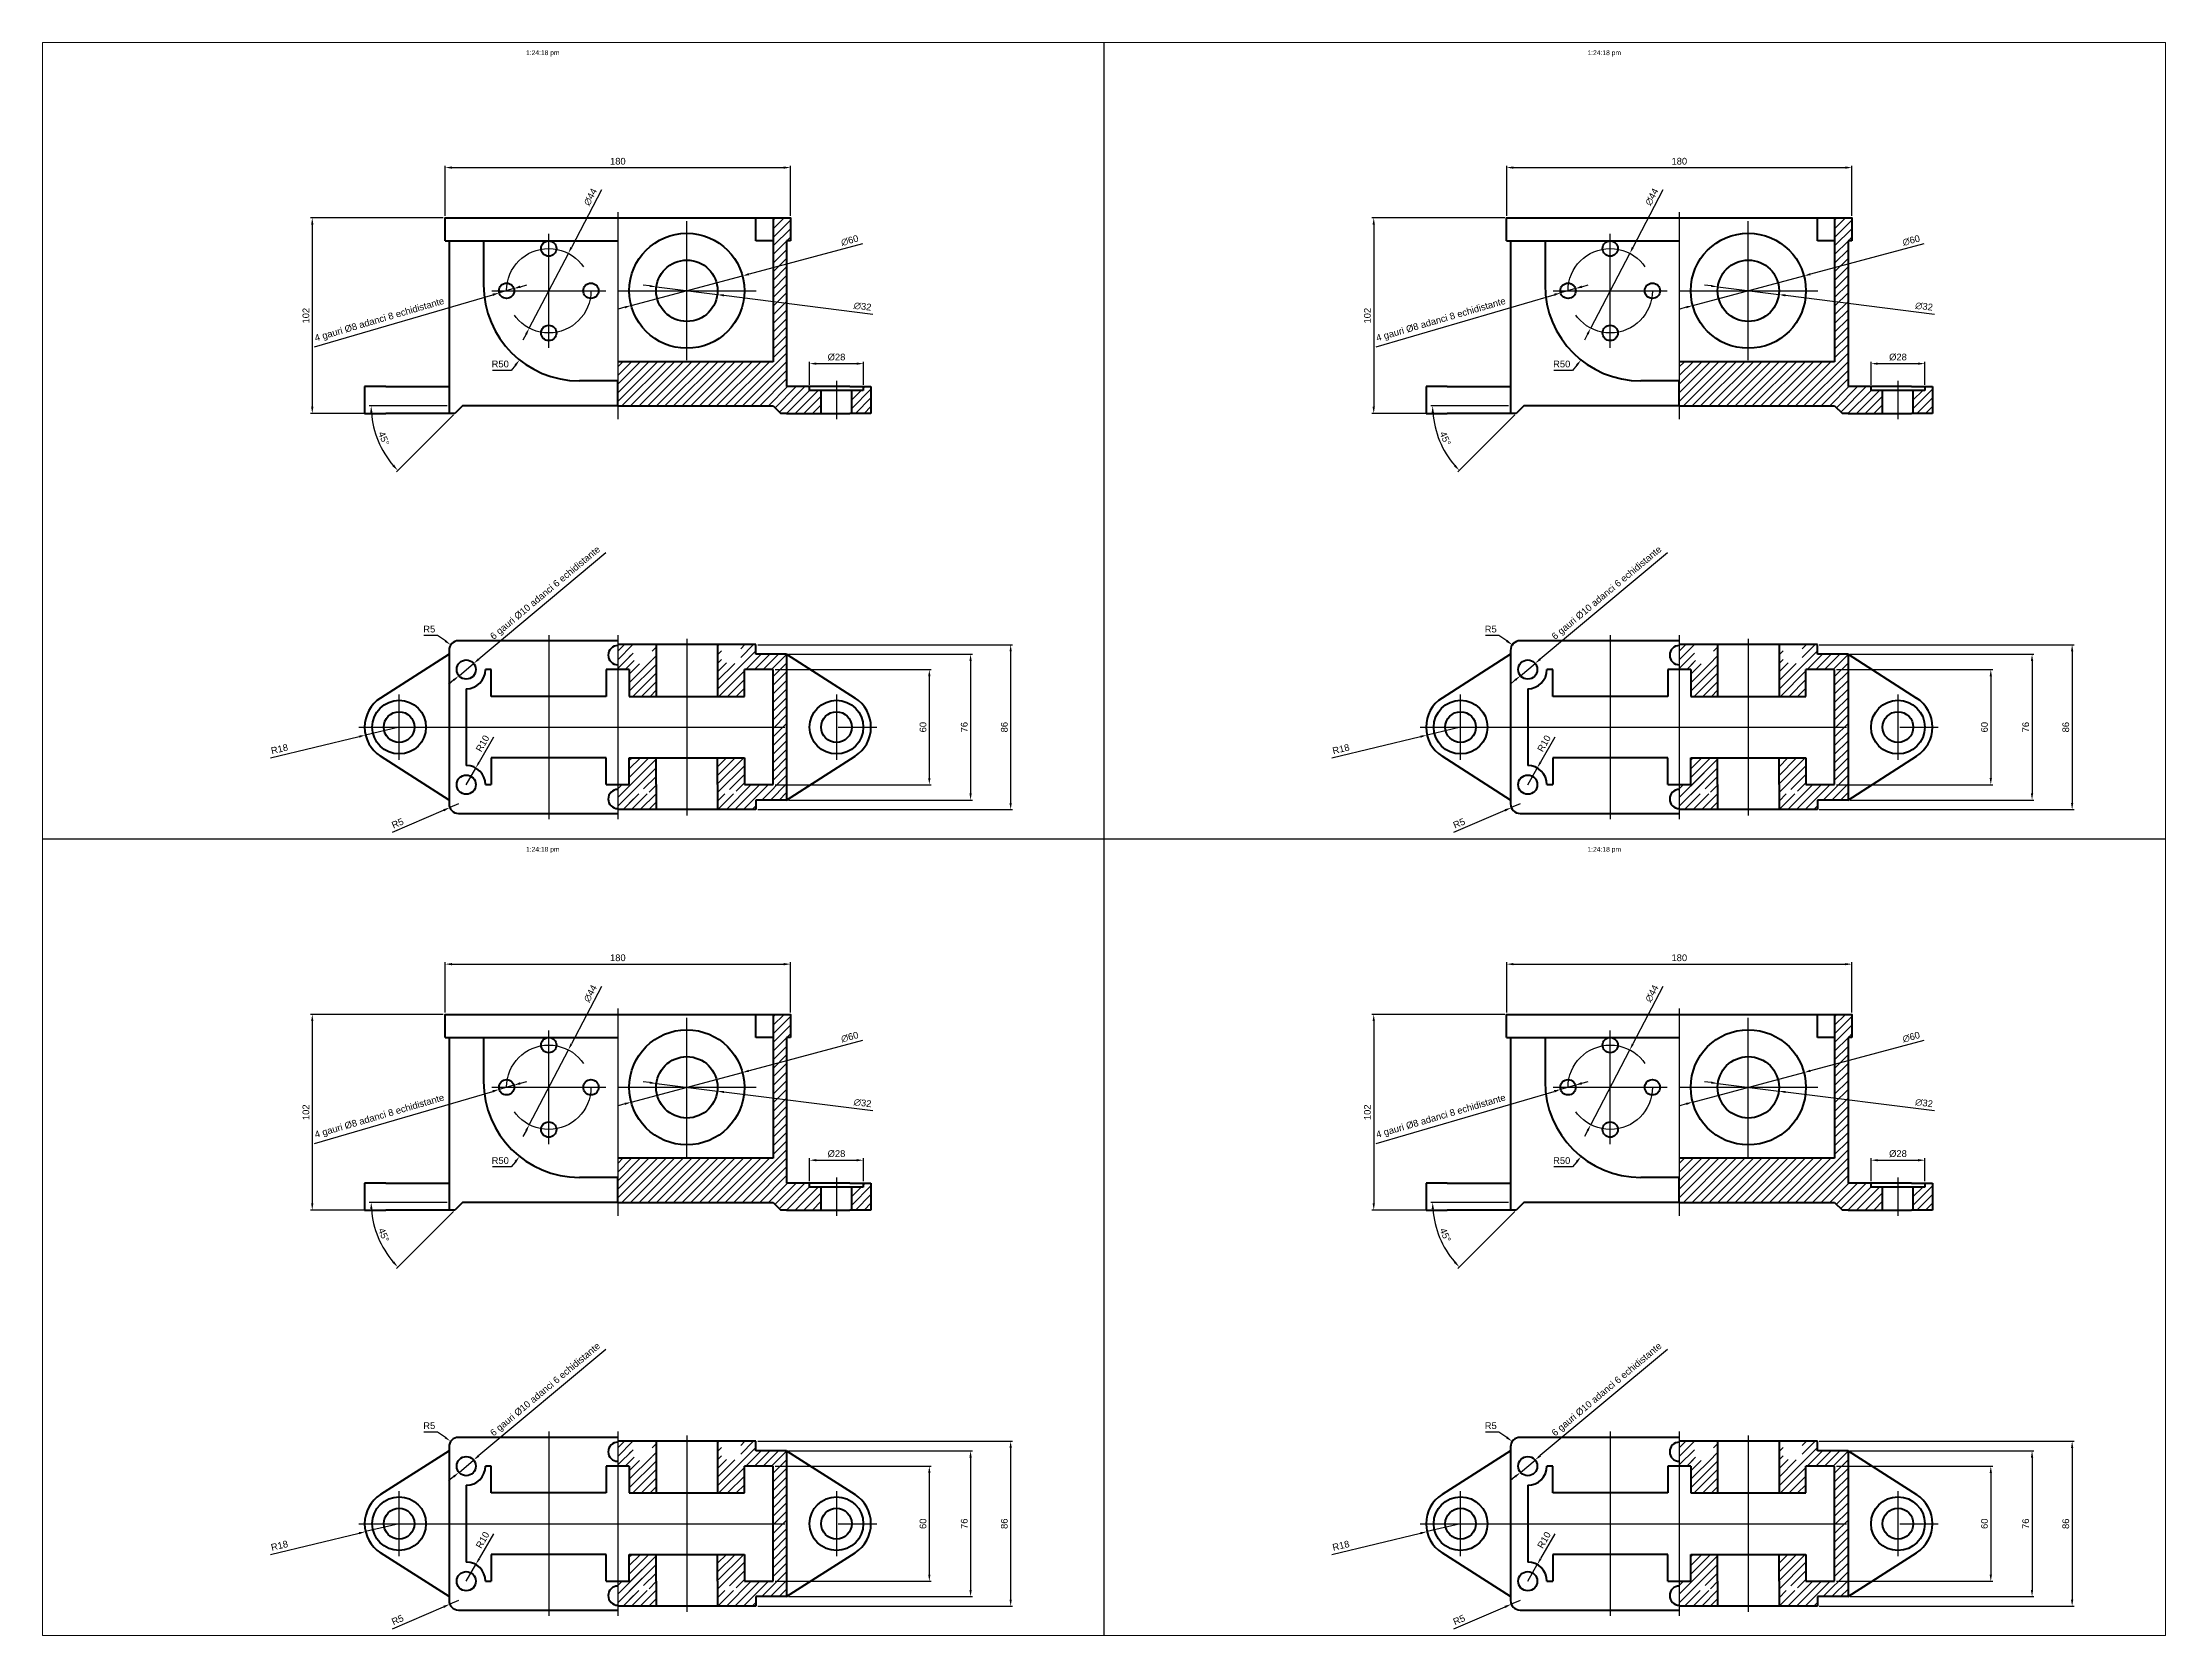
# Paper-space layout 'Layout1' of a CAD drawing. Header units: millimetres. Extents: x 0 to 257, y 1 to 194.
# The model-space entities are those that its viewports show. They can reach past a viewport. Long polylines and large blocks are cut down to what shows.
import ezdxf

# ---------------------------------------------------------------- set-up
doc = ezdxf.new("R2010")
doc.units = ezdxf.units.MM
for name, pattern in [('AM_ISO02W050', [7.5, 6, -1.5]), ('AM_ISO02W050x2', [3.75, 3, -0.75]), ('AM_ISO08W050', [18, 12, -1.5, 3, -1.5]), ('AM_ISO08W050x2', [9, 6, -0.75, 1.5, -0.75])]:
    doc.linetypes.add(name, pattern=pattern)
for name, color, linetype, lineweight in [('AM_0', 7, 'Continuous', 50), ('AM_3', 6, 'AM_ISO02W050', 25), ('AM_5', 3, 'Continuous', 25), ('AM_7', 4, 'AM_ISO08W050', 25), ('AM_8', 1, 'Continuous', 25)]:
    doc.layers.add(name, color=color, linetype=linetype, lineweight=lineweight)
doc.layers.add('AM_VIEWS', color=1, linetype='Continuous', lineweight=25, plot=False)
doc.styles.get("Standard").update_dxf_attribs({"font": 'arial.ttf'})
doc.dimstyles.new('AM_ISO$4', dxfattribs={"dimtxt": 3.5, "dimasz": 3.5, "dimexe": 1, "dimexo": 1, "dimgap": 1.5, "dimtad": 1, "dimtoh": 1, "dimdsep": 46, "dimtxsty": 'Standard', "dimcen": 0, "dimclrd": 256, "dimclre": 256, "dimclrt": 2, "dimadec": 0, "dimazin": 2, "dimtp": 0.1, "dimtm": 0.1, "dimtfac": 0.71, "dimtdec": 3, "dimtofl": 0, "dimtmove": 0, "dimatfit": 0, "dimfxl": 1, "dimlwd": -1, "dimlwe": -1, "dimarcsym": 1})
doc.dimstyles.new('NEW_47$0', dxfattribs={"dimtxt": 3.5, "dimasz": 3.5, "dimexe": 1, "dimexo": 1, "dimgap": 1.5, "dimtad": 1, "dimdsep": 46, "dimtxsty": 'Standard', "dimcen": 0, "dimclrd": 181, "dimclre": 181, "dimclrt": 256, "dimadec": 0, "dimazin": 2, "dimtp": 0.1, "dimtm": 0.1, "dimtfac": 0.71, "dimtmove": 0, "dimatfit": 3, "dimfxl": 1, "dimlwd": -1, "dimlwe": -1, "dimarcsym": 1})
doc.dimstyles.new('NEW_47$2', dxfattribs={"dimtxt": 3.5, "dimasz": 3.5, "dimexe": 1, "dimexo": 1, "dimgap": 1.5, "dimtad": 1, "dimdsep": 46, "dimtxsty": 'Standard', "dimcen": 0, "dimclrd": 181, "dimclre": 181, "dimclrt": 256, "dimadec": 0, "dimazin": 2, "dimtp": 0.1, "dimtm": 0.1, "dimtfac": 0.71, "dimtmove": 0, "dimatfit": 3, "dimfxl": 1, "dimlwd": -1, "dimlwe": -1, "dimarcsym": 1})
doc.dimstyles.new('NEW_47$3', dxfattribs={"dimtxt": 3.5, "dimasz": 3.5, "dimexe": 1, "dimexo": 1, "dimgap": 1.5, "dimtad": 1, "dimdsep": 46, "dimtxsty": 'Standard', "dimcen": 0, "dimclrd": 181, "dimclre": 181, "dimclrt": 256, "dimadec": 0, "dimazin": 2, "dimtp": 0.1, "dimtm": 0.1, "dimtfac": 0.71, "dimtmove": 0, "dimatfit": 3, "dimfxl": 1, "dimlwd": -1, "dimlwe": -1, "dimarcsym": 1})
doc.dimstyles.new('NEW_47$4', dxfattribs={"dimtxt": 3.5, "dimasz": 3.5, "dimexe": 1, "dimexo": 1, "dimgap": 1.5, "dimtad": 1, "dimdsep": 46, "dimtxsty": 'Standard', "dimcen": 0, "dimclrd": 181, "dimclre": 181, "dimclrt": 256, "dimadec": 0, "dimazin": 2, "dimtp": 0.1, "dimtm": 0.1, "dimtfac": 0.71, "dimtmove": 0, "dimatfit": 3, "dimfxl": 1, "dimlwd": -1, "dimlwe": -1, "dimarcsym": 1})

# ---------------------------------------------------------------- blocks, each defined once
blk = doc.blocks.new('*D7')
at = {"layer": 'AM_5', "linetype": 'ByBlock', "transparency": 16777216}
for p, q in [((1012.2, 603.5), (1002.4, 603.5)), ((1014.4, 606.2), (1012.2, 603.5))]:
    blk.add_line(p, q, dxfattribs=at)
at = {"layer": 'AM_5', "transparency": 16777216}
blk.add_solid([(1013.9, 606.6), (1014.8, 605.8), (1016.6, 608.9)], dxfattribs=at)
at = {"layer": 'Defpoints', "color": 0, "transparency": 16777216}
for p in [(1047.8, 648), (1016.6, 608.9)]:
    blk.add_point(p, dxfattribs=at)
at = {"layer": 'AM_5', "color": 2, "transparency": 16777216, "insert": (1006.5, 606.8), "char_height": 3.5, "attachment_point": 5}
blk.add_mtext('R50', dxfattribs=at)
blk = doc.blocks.new('*D8')
at = {"layer": 'AM_5', "linetype": 'ByBlock', "transparency": 16777216}
for p, q in [((973.8, 465.3), (966.7, 465.3)), ((977.9, 462.5), (973.8, 465.3))]:
    blk.add_line(p, q, dxfattribs=at)
at = {"layer": 'AM_5', "transparency": 16777216}
blk.add_solid([(978.2, 462.9), (977.5, 462), (980.7, 460.4)], dxfattribs=at)
at = {"layer": 'Defpoints', "color": 0, "transparency": 16777216}
for p in [(980.7, 460.4), (984.8, 457.5)]:
    blk.add_point(p, dxfattribs=at)
at = {"layer": 'AM_5', "color": 2, "transparency": 16777216, "insert": (969.5, 468.6), "char_height": 3.5, "attachment_point": 5}
blk.add_mtext('R5', dxfattribs=at)
blk = doc.blocks.new('*D9')
at = {"layer": 'AM_5', "color": 181, "linetype": 'ByBlock', "transparency": 16777216}
for p, q in [((984.8, 377.5), (980.2, 375.6)), ((950.3, 362.7), (977, 374.2))]:
    blk.add_line(p, q, dxfattribs=at)
at = {"layer": 'AM_5', "color": 181, "transparency": 16777216}
blk.add_solid([(976.7, 374.7), (977.2, 373.6), (980.2, 375.6)], dxfattribs=at)
at = {"layer": 'Defpoints', "color": 0, "transparency": 16777216}
for p in [(984.8, 377.5), (980.2, 375.6)]:
    blk.add_point(p, dxfattribs=at)
at = {"layer": 'AM_5', "color": 133, "true_color": 0x8bc6c6, "transparency": 16777216, "insert": (953, 367.4), "char_height": 3.5, "attachment_point": 5, "rotation": 23.2808}
blk.add_mtext('R5', dxfattribs=at)
blk = doc.blocks.new('*D10')
at = {"layer": 'AM_5', "color": 181, "linetype": 'ByBlock', "transparency": 16777216}
for p, q in [((977.8, 684), (977.8, 710.2)), ((981.3, 709.2), (1154.3, 709.2)), ((1157.8, 684), (1157.8, 710.2))]:
    blk.add_line(p, q, dxfattribs=at)
at = {"layer": 'AM_5', "color": 181, "transparency": 16777216}
for points in [[(981.3, 709.8), (981.3, 708.6), (977.8, 709.2)], [(1154.3, 709.8), (1154.3, 708.6), (1157.8, 709.2)]]:
    blk.add_solid(points, dxfattribs=at)
at = {"layer": 'Defpoints', "color": 0, "transparency": 16777216}
for p in [(1157.8, 709.2), (977.8, 683), (1157.8, 683)]:
    blk.add_point(p, dxfattribs=at)
at = {"layer": 'AM_5', "color": 133, "true_color": 0x8bc6c6, "transparency": 16777216, "insert": (1067.8, 712.5), "char_height": 3.5, "attachment_point": 5}
blk.add_mtext('180', dxfattribs=at)
blk = doc.blocks.new('*D11')
at = {"layer": 'AM_5', "color": 181, "linetype": 'ByBlock', "transparency": 16777216}
for p, q in [((976.8, 683), (907.5, 683)), ((908.5, 679.5), (908.5, 584.5)), ((976.8, 581), (907.5, 581))]:
    blk.add_line(p, q, dxfattribs=at)
at = {"layer": 'AM_5', "color": 181, "transparency": 16777216}
for points in [[(907.9, 679.5), (909.1, 679.5), (908.5, 683)], [(907.9, 584.5), (909.1, 584.5), (908.5, 581)]]:
    blk.add_solid(points, dxfattribs=at)
at = {"layer": 'Defpoints', "color": 0, "transparency": 16777216}
for p in [(977.8, 683), (908.5, 581), (977.8, 581)]:
    blk.add_point(p, dxfattribs=at)
at = {"layer": 'AM_5', "color": 133, "true_color": 0x8bc6c6, "transparency": 16777216, "insert": (905.2, 632), "char_height": 3.5, "attachment_point": 5, "rotation": 90}
blk.add_mtext('102', dxfattribs=at)
blk = doc.blocks.new('*D12')
at = {"layer": 'AM_5', "color": 181, "linetype": 'ByBlock', "transparency": 16777216}
for p, q in [((909.7, 615.7), (1002.6, 642.9)), ((1013.6, 646.1), (1005.9, 643.9)), ((1017, 647.1), (1020.3, 648.1))]:
    blk.add_line(p, q, dxfattribs=at)
at = {"layer": 'AM_5', "color": 181, "transparency": 16777216}
for points in [[(1002.4, 643.5), (1002.8, 642.3), (1005.9, 643.9)], [(1016.8, 647.7), (1017.1, 646.5), (1013.6, 646.1)]]:
    blk.add_solid(points, dxfattribs=at)
at = {"layer": 'Defpoints', "color": 0, "transparency": 16777216}
for p in [(1005.9, 643.9), (1013.6, 646.1)]:
    blk.add_point(p, dxfattribs=at)
at = {"layer": 'AM_5', "color": 133, "true_color": 0x8bc6c6, "transparency": 16777216, "insert": (943.6, 629.6), "char_height": 3.5, "attachment_point": 5, "rotation": 16.309}
blk.add_mtext('4 gauri %%C8 adanci 8 echidistante', dxfattribs=at)
blk = doc.blocks.new('*D13')
at = {"layer": 'AM_5', "color": 181, "linetype": 'ByBlock', "transparency": 16777216}
for p, q in [((1059.3, 697.6), (1043.6, 667.6)), ((1021.6, 625.5), (1042, 664.5)), ((1020, 622.4), (1018.3, 619.3))]:
    blk.add_line(p, q, dxfattribs=at)
at = {"layer": 'AM_5', "color": 181, "transparency": 16777216}
for points in [[(1043.1, 667.9), (1044.1, 667.3), (1042, 664.5)], [(1019.5, 622.7), (1020.5, 622.1), (1021.6, 625.5)]]:
    blk.add_solid(points, dxfattribs=at)
at = {"layer": 'Defpoints', "color": 0, "transparency": 16777216}
for p in [(1042, 664.5), (1021.6, 625.5)]:
    blk.add_point(p, dxfattribs=at)
at = {"layer": 'AM_5', "color": 133, "true_color": 0x8bc6c6, "transparency": 16777216, "insert": (1053.5, 693.9), "char_height": 3.5, "attachment_point": 5, "rotation": 62.3913}
blk.add_mtext('∅44', dxfattribs=at)
blk = doc.blocks.new('*D14')
at = {"layer": 'AM_5', "color": 181, "linetype": 'ByBlock', "transparency": 16777216}
for p, q in [((1061.6, 508.4), (995.3, 453)), ((985, 444.3), (992.6, 450.7)), ((982.3, 442.1), (979.6, 439.8))]:
    blk.add_line(p, q, dxfattribs=at)
at = {"layer": 'AM_5', "color": 181, "transparency": 16777216}
for points in [[(981.9, 442.5), (982.6, 441.6), (985, 444.3)], [(994.9, 453.4), (995.7, 452.5), (992.6, 450.7)]]:
    blk.add_solid(points, dxfattribs=at)
at = {"layer": 'Defpoints', "color": 0, "transparency": 16777216}
for p in [(985, 444.3), (992.6, 450.7)]:
    blk.add_point(p, dxfattribs=at)
at = {"layer": 'AM_5', "color": 133, "true_color": 0x8bc6c6, "transparency": 16777216, "insert": (1030.2, 487.2), "char_height": 3.5, "attachment_point": 5, "rotation": 39.8922}
blk.add_mtext('6 gauri %%C10 adanci 6 echidistante', dxfattribs=at)
blk = doc.blocks.new('*D15')
at = {"layer": 'AM_5', "color": 181, "linetype": 'ByBlock', "transparency": 16777216}
for p, q in [((1195.3, 669.4), (1136.2, 653.6)), ((1074.8, 637.3), (1132.8, 652.7)), ((1071.4, 636.4), (1068, 635.4))]:
    blk.add_line(p, q, dxfattribs=at)
at = {"layer": 'AM_5', "color": 181, "transparency": 16777216}
for points in [[(1136, 654.2), (1136.3, 653.1), (1132.8, 652.7)], [(1071.3, 636.9), (1071.6, 635.8), (1074.8, 637.3)]]:
    blk.add_solid(points, dxfattribs=at)
at = {"layer": 'Defpoints', "color": 0, "transparency": 16777216}
for p in [(1132.8, 652.7), (1074.8, 637.3)]:
    blk.add_point(p, dxfattribs=at)
at = {"layer": 'AM_5', "color": 133, "true_color": 0x8bc6c6, "transparency": 16777216, "insert": (1188.7, 671.2), "char_height": 3.5, "attachment_point": 5, "rotation": 14.9602}
blk.add_mtext('∅60', dxfattribs=at)
blk = doc.blocks.new('*D16')
at = {"layer": 'AM_5', "color": 181, "linetype": 'ByBlock', "transparency": 16777216}
for p, q in [((1084.4, 647.5), (1081, 647.9)), ((1087.9, 647), (1119.7, 643)), ((1200.8, 632.7), (1123.1, 642.5))]:
    blk.add_line(p, q, dxfattribs=at)
at = {"layer": 'AM_5', "color": 181, "transparency": 16777216}
for points in [[(1084.5, 648), (1084.4, 646.9), (1087.9, 647)], [(1123.2, 643.1), (1123.1, 642), (1119.7, 643)]]:
    blk.add_solid(points, dxfattribs=at)
at = {"layer": 'Defpoints', "color": 0, "transparency": 16777216}
for p in [(1087.9, 647), (1119.7, 643)]:
    blk.add_point(p, dxfattribs=at)
at = {"layer": 'AM_5', "color": 133, "true_color": 0x8bc6c6, "transparency": 16777216, "insert": (1195.4, 636.8), "char_height": 3.5, "attachment_point": 5, "rotation": 352.7614}
blk.add_mtext('∅32', dxfattribs=at)
blk = doc.blocks.new('*D17')
at = {"layer": 'AM_5', "color": 181, "linetype": 'ByBlock', "transparency": 16777216}
for p, q in [((886.7, 401.5), (932.9, 412.6)), ((953.8, 417.5), (936.3, 413.4))]:
    blk.add_line(p, q, dxfattribs=at)
at = {"layer": 'AM_5', "color": 181, "transparency": 16777216}
blk.add_solid([(932.7, 413.1), (933, 412), (936.3, 413.4)], dxfattribs=at)
at = {"layer": 'Defpoints', "color": 0, "transparency": 16777216}
for p in [(936.3, 413.4), (953.8, 417.5)]:
    blk.add_point(p, dxfattribs=at)
at = {"layer": 'AM_5', "color": 133, "true_color": 0x8bc6c6, "transparency": 16777216, "insert": (891.4, 406.1), "char_height": 3.5, "attachment_point": 5, "rotation": 13.4017}
blk.add_mtext('R18', dxfattribs=at)
blk = doc.blocks.new('*D18')
at = {"layer": 'AM_5', "color": 181, "linetype": 'ByBlock', "transparency": 16777216}
for p, q in [((1002.9, 412.3), (995.5, 399.3)), ((988.8, 387.5), (993.7, 396.2))]:
    blk.add_line(p, q, dxfattribs=at)
at = {"layer": 'AM_5', "color": 181, "transparency": 16777216}
blk.add_solid([(995, 399.5), (996, 399), (993.7, 396.2)], dxfattribs=at)
at = {"layer": 'Defpoints', "color": 0, "transparency": 16777216}
for p in [(988.8, 387.5), (993.7, 396.2)]:
    blk.add_point(p, dxfattribs=at)
at = {"layer": 'AM_5', "color": 133, "true_color": 0x8bc6c6, "transparency": 16777216, "insert": (997.3, 409), "char_height": 3.5, "attachment_point": 5, "rotation": 60.2455}
blk.add_mtext('R10', dxfattribs=at)
blk = doc.blocks.new('*D19')
at = {"layer": 'AM_5', "color": 181, "linetype": 'ByBlock', "transparency": 16777216}
for p, q in [((978.8, 585), (938.2, 585)), ((982.1, 580.3), (952.4, 550.6))]:
    blk.add_line(p, q, dxfattribs=at)
blk.add_arc((986.8, 585), 47.6, 184.2122, 220.7878, dxfattribs=at)
at = {"layer": 'AM_5', "color": 181, "transparency": 16777216}
for points in [[(938.7, 581.5), (939.9, 581.5), (939.2, 585)], [(951.2, 554.3), (950.3, 553.5), (953.1, 551.3)]]:
    blk.add_solid(points, dxfattribs=at)
at = {"layer": 'Defpoints', "color": 0, "transparency": 16777216}
for p in [(979.8, 585), (982.8, 581), (986.8, 585), (986.8, 585), (940.8, 572.7)]:
    blk.add_point(p, dxfattribs=at)
at = {"layer": 'AM_5', "color": 133, "true_color": 0x8bc6c6, "transparency": 16777216, "insert": (945.8, 568), "char_height": 3.5, "attachment_point": 5, "rotation": 292.5}
blk.add_mtext('45°', dxfattribs=at)
blk = doc.blocks.new('*D20')
at = {"layer": 'AM_5', "color": 181, "linetype": 'ByBlock', "transparency": 16777216}
for p, q in [((1167.8, 596), (1167.8, 608)), ((1171.3, 607), (1192.3, 607)), ((1195.8, 596), (1195.8, 608))]:
    blk.add_line(p, q, dxfattribs=at)
at = {"layer": 'AM_5', "color": 181, "transparency": 16777216}
for points in [[(1171.3, 607.6), (1171.3, 606.4), (1167.8, 607)], [(1192.3, 607.6), (1192.3, 606.4), (1195.8, 607)]]:
    blk.add_solid(points, dxfattribs=at)
at = {"layer": 'Defpoints', "color": 0, "transparency": 16777216}
for p in [(1195.8, 607), (1167.8, 595), (1195.8, 595)]:
    blk.add_point(p, dxfattribs=at)
at = {"layer": 'AM_5', "color": 133, "true_color": 0x8bc6c6, "transparency": 16777216, "insert": (1181.8, 610.4), "char_height": 3.5, "attachment_point": 5}
blk.add_mtext('%%C28', dxfattribs=at)
blk = doc.blocks.new('*D21')
at = {"layer": 'AM_5', "color": 181, "linetype": 'ByBlock', "transparency": 16777216}
for p, q in [((1149.8, 447.5), (1231.2, 447.5)), ((1230.2, 444), (1230.2, 391)), ((1149.8, 387.5), (1231.2, 387.5))]:
    blk.add_line(p, q, dxfattribs=at)
at = {"layer": 'AM_5', "color": 181, "transparency": 16777216}
for points in [[(1229.6, 444), (1230.8, 444), (1230.2, 447.5)], [(1229.6, 391), (1230.8, 391), (1230.2, 387.5)]]:
    blk.add_solid(points, dxfattribs=at)
at = {"layer": 'Defpoints', "color": 0, "transparency": 16777216}
for p in [(1148.8, 447.5), (1148.8, 387.5), (1230.2, 387.5)]:
    blk.add_point(p, dxfattribs=at)
at = {"layer": 'AM_5', "color": 133, "true_color": 0x8bc6c6, "transparency": 16777216, "insert": (1226.9, 417.5), "char_height": 3.5, "attachment_point": 5, "rotation": 90}
blk.add_mtext('60', dxfattribs=at)
blk = doc.blocks.new('*D22')
at = {"layer": 'AM_5', "color": 181, "linetype": 'ByBlock', "transparency": 16777216}
for p, q in [((1156.8, 455.5), (1252.7, 455.5)), ((1251.7, 452), (1251.7, 383)), ((1156.8, 379.5), (1252.7, 379.5))]:
    blk.add_line(p, q, dxfattribs=at)
at = {"layer": 'AM_5', "color": 181, "transparency": 16777216}
for points in [[(1251.1, 452), (1252.3, 452), (1251.7, 455.5)], [(1251.1, 383), (1252.3, 383), (1251.7, 379.5)]]:
    blk.add_solid(points, dxfattribs=at)
at = {"layer": 'Defpoints', "color": 0, "transparency": 16777216}
for p in [(1155.8, 455.5), (1155.8, 379.5), (1251.7, 379.5)]:
    blk.add_point(p, dxfattribs=at)
at = {"layer": 'AM_5', "color": 133, "true_color": 0x8bc6c6, "transparency": 16777216, "insert": (1248.4, 417.5), "char_height": 3.5, "attachment_point": 5, "rotation": 90}
blk.add_mtext('76', dxfattribs=at)
blk = doc.blocks.new('*D23')
at = {"layer": 'AM_5', "color": 181, "linetype": 'ByBlock', "transparency": 16777216}
for p, q in [((1140.8, 460.5), (1273.6, 460.5)), ((1272.6, 457), (1272.6, 378)), ((1140.8, 374.5), (1273.6, 374.5))]:
    blk.add_line(p, q, dxfattribs=at)
at = {"layer": 'AM_5', "color": 181, "transparency": 16777216}
for points in [[(1272, 457), (1273.2, 457), (1272.6, 460.5)], [(1272, 378), (1273.2, 378), (1272.6, 374.5)]]:
    blk.add_solid(points, dxfattribs=at)
at = {"layer": 'Defpoints', "color": 0, "transparency": 16777216}
for p in [(1139.8, 460.5), (1139.8, 374.5), (1272.6, 374.5)]:
    blk.add_point(p, dxfattribs=at)
at = {"layer": 'AM_5', "color": 133, "true_color": 0x8bc6c6, "transparency": 16777216, "insert": (1269.3, 417.5), "char_height": 3.5, "attachment_point": 5, "rotation": 90}
blk.add_mtext('86', dxfattribs=at)

msp = doc.modelspace()

# ---------------------------------------------------------------- hatches: boundary and pattern name
at = {"layer": 'AM_8'}
h = msp.add_hatch(dxfattribs=at)
h.set_pattern_fill('ANSI31', color=256)
h.paths.add_polyline_path([(1155.787, 671), (1157.787, 671), (1157.787, 683), (1148.787, 683), (1148.787, 608), (1067.787, 608), (1067.787, 585), (1148.787, 585), (1152.841, 581), (1155.787, 581), (1173.787, 581), (1173.787, 593), (1167.787, 593), (1167.787, 595), (1155.787, 595)])
h.paths.add_polyline_path([(1199.787, 595), (1195.787, 595), (1195.787, 593), (1189.787, 593), (1189.787, 581), (1199.787, 581)])
h = msp.add_hatch(dxfattribs=at)
h.set_pattern_fill('ANSI31', color=256)
h.paths.add_polyline_path([(1075.716, 460.538), (1067.787, 460.538), (1067.787, 447.538), (1073.787, 447.538), (1073.787, 433.538), (1087.787, 433.538), (1087.787, 460.538), (1085.716, 460.538), (1085.716, 452.538), (1080.716, 449.651), (1075.716, 452.538)])
h.paths.add_polyline_path([(1087.787, 374.538), (1087.787, 387.538), (1087.787, 401.538), (1073.787, 401.538), (1073.787, 387.538), (1067.787, 387.538), (1067.787, 374.538)])
h.paths.add_polyline_path([(1075.716, 382.717), (1080.716, 385.604), (1085.716, 382.717)], flags=16)
h = msp.add_hatch(dxfattribs=at)
h.set_pattern_fill('ANSI31', color=256)
h.paths.add_polyline_path([(1087.787, 460.538), (1085.716, 460.538), (1085.716, 452.538), (1080.716, 449.651), (1075.716, 452.538), (1075.716, 460.538), (1073.787, 460.538), (1073.787, 433.538), (1087.787, 433.538)])
h.paths.add_polyline_path([(1087.787, 401.538), (1073.787, 401.538), (1073.787, 387.538), (1073.787, 374.538), (1087.787, 374.538), (1087.787, 387.538)])
h.paths.add_polyline_path([(1080.716, 385.604), (1085.716, 382.717), (1075.716, 382.717)], flags=16)
h.paths.add_polyline_path([(1133.787, 401.538), (1119.787, 401.538), (1119.787, 387.538), (1119.787, 374.538), (1133.787, 374.538)])
h.paths.add_polyline_path([(1126.865, 385.604), (1131.865, 382.717), (1121.865, 382.717)], flags=16)
h.paths.add_polyline_path([(1133.787, 447.538), (1133.787, 460.538), (1131.865, 460.538), (1131.865, 452.538), (1126.865, 449.651), (1121.865, 452.538), (1121.865, 460.538), (1119.787, 460.538), (1119.787, 433.538), (1133.787, 433.538)])
h.paths.add_polyline_path([(1139.787, 460.538), (1133.787, 460.538), (1133.787, 447.538), (1139.787, 447.538)])
h.paths.add_polyline_path([(1148.787, 455.538), (1139.787, 455.538), (1139.787, 447.538), (1148.787, 447.538)])
h.paths.add_polyline_path([(1155.787, 455.538), (1148.787, 455.538), (1148.787, 447.538), (1148.787, 417.538), (1155.787, 417.538)])
h.paths.add_polyline_path([(1155.787, 417.538), (1148.787, 417.538), (1148.787, 387.538), (1148.787, 379.538), (1155.787, 379.538)])
h.paths.add_polyline_path([(1148.787, 387.538), (1139.787, 387.538), (1139.787, 379.538), (1148.787, 379.538)])
h.paths.add_polyline_path([(1139.787, 387.538), (1133.787, 387.538), (1133.787, 374.538), (1139.787, 374.538), (1139.787, 379.538)])

# ---------------------------------------------------------------- linework, layer by layer
at = {"layer": 'AM_0'}
for p, q in [((1139.787, 671), (1139.787, 683)), ((1148.787, 683), (1148.787, 608)), ((977.787, 671), (1067.787, 671)), ((979.787, 671), (979.787, 581)), ((997.787, 671), (997.787, 648)), ((1148.787, 671), (1139.787, 671)), ((1155.787, 671), (1155.787, 595)), ((1157.787, 671), (1155.787, 671)), ((1067.787, 598), (1047.787, 598)), ((1148.787, 608), (1067.787, 608)), ((1067.787, 585), (1067.787, 598)), ((946.787, 595), (935.787, 595)), ((935.787, 595), (935.787, 581)), ((946.787, 595), (979.787, 595)), ((1188.787, 595), (1155.787, 595)), ((1167.787, 593), (1167.787, 595)), ((1195.787, 593), (1167.787, 593)), ((1173.787, 581), (1173.787, 593)), ((1188.787, 595), (1199.787, 595)), ((1189.787, 581), (1189.787, 593)), ((1195.787, 595), (1195.787, 593)), ((1199.787, 595), (1199.787, 581)), ((935.787, 581), (946.787, 581)), ((979.787, 581), (946.787, 581)), ((986.787, 585), (982.787, 581)), ((1067.787, 585), (986.787, 585)), ((1067.787, 585), (1148.787, 585)), ((1148.787, 585), (1152.841, 581)), ((1155.787, 581), (1188.787, 581)), ((1199.787, 581), (1188.787, 581)), ((979.787, 455.538), (944.087, 432.7)), ((979.787, 457.538), (979.787, 377.538)), ((1067.787, 462.538), (984.787, 462.538)), ((1139.787, 460.538), (1067.787, 460.538)), ((1087.787, 460.538), (1087.787, 433.538)), ((1119.787, 460.538), (1119.787, 433.538)), ((1139.787, 455.538), (1139.787, 460.538)), ((1155.787, 455.538), (1139.787, 455.538)), ((1155.787, 455.538), (1155.787, 379.538)), ((1155.787, 455.538), (1191.487, 432.7)), ((1155.787, 455.538), (1191.487, 432.7)), ((1155.787, 455.538), (1191.487, 432.7)), ((1155.787, 455.538), (1191.487, 432.7)), ((1155.787, 455.538), (1191.487, 432.7)), ((1155.787, 455.538), (1191.487, 432.7)), ((1001.787, 447.538), (998.787, 447.538)), ((1001.787, 433.538), (1001.787, 447.538)), ((1073.787, 447.538), (1061.787, 447.538)), ((1067.787, 447.538), (1061.787, 447.538)), ((1061.787, 447.538), (1061.787, 433.538)), ((1073.787, 447.538), (1073.787, 433.538)), ((1148.787, 447.538), (1133.787, 447.538)), ((1133.787, 433.538), (1133.787, 447.538)), ((1148.787, 417.538), (1148.787, 447.538)), ((988.787, 437.538), (988.787, 397.538)), ((1061.787, 433.538), (1001.787, 433.538)), ((1073.787, 433.538), (1133.787, 433.538)), ((1148.787, 387.538), (1148.787, 417.538)), ((979.787, 379.538), (944.087, 402.375)), ((1061.787, 401.538), (1001.787, 401.538)), ((1001.787, 401.538), (1001.787, 387.538)), ((1061.787, 387.538), (1061.787, 401.538)), ((1073.787, 387.538), (1073.787, 401.538)), ((1073.787, 401.538), (1133.787, 401.538)), ((1087.787, 387.538), (1087.787, 401.538)), ((1119.787, 387.538), (1119.787, 401.538)), ((1133.787, 401.538), (1133.787, 387.538)), ((1155.787, 379.538), (1191.487, 402.375)), ((1155.787, 379.538), (1191.487, 402.375)), ((1155.787, 379.538), (1191.487, 402.375)), ((1155.787, 379.538), (1191.487, 402.375)), ((1155.787, 379.538), (1191.487, 402.375)), ((1155.787, 379.538), (1191.487, 402.375)), ((998.787, 387.538), (1001.787, 387.538)), ((1061.787, 387.538), (1073.787, 387.538)), ((1087.787, 387.538), (1087.787, 374.538)), ((1119.787, 387.538), (1119.787, 374.538)), ((1133.787, 387.538), (1148.787, 387.538)), ((1155.787, 379.538), (1139.787, 379.538)), ((1139.787, 379.538), (1139.787, 374.538)), ((984.787, 372.538), (1067.787, 372.538)), ((1139.787, 374.538), (1067.787, 374.538))]:
    msp.add_line(p, q, dxfattribs=at)
for points in [[(977.787, 671), (977.787, 683), (1157.787, 683), (1157.787, 671)], [(982.787, 581), (979.787, 581)], [(1155.787, 581), (1152.841, 581)]]:
    msp.add_lwpolyline(points, dxfattribs=at)
for centre, radius in [((1031.787, 667), 4), ((1103.787, 645), 30), ((1103.787, 645), 16), ((1009.787, 645), 4), ((1053.787, 645), 4), ((1031.787, 623), 4), ((988.787, 447.538), 5), ((953.787, 417.538), 14), ((953.787, 417.538), 8), ((1181.787, 417.538), 14), ((1181.787, 417.538), 14), ((1181.787, 417.538), 14), ((1181.787, 417.538), 14), ((1181.787, 417.538), 14), ((1181.787, 417.538), 14), ((1181.787, 417.538), 8), ((1181.787, 417.538), 8), ((1181.787, 417.538), 8), ((1181.787, 417.538), 8), ((1181.787, 417.538), 8), ((1181.787, 417.538), 8), ((988.787, 387.538), 5)]:
    msp.add_circle(centre, radius, dxfattribs=at)
for centre, radius, start, end in [((1047.787, 648), 50, 180, 270), ((984.787, 457.538), 5, 90, 180), ((1067.787, 455.038), 5, 90, 270), ((988.787, 447.538), 10, 270, 0), ((953.787, 417.538), 18, 122.606964, 237.393036), ((1181.787, 417.538), 18, 302.606964, 57.393036), ((1181.787, 417.538), 18, 302.606964, 57.393036), ((1181.787, 417.538), 18, 302.606964, 57.393036), ((1181.787, 417.538), 18, 302.606964, 57.393036), ((1181.787, 417.538), 18, 302.606964, 57.393036), ((1181.787, 417.538), 18, 302.606964, 57.393036), ((988.787, 387.538), 10, 0, 90), ((984.787, 377.538), 5, 180, 270), ((1067.787, 380.038), 5, 90, 270)]:
    msp.add_arc(centre, radius, start, end, dxfattribs=at)
at = {"layer": 'AM_3', "linetype": 'AM_ISO02W050x2'}
msp.add_circle((1031.787, 645), 22, dxfattribs=at)
at = {"layer": 'AM_7'}
for p, q in [((1067.787, 686), (1067.787, 578)), ((1103.787, 608.81), (1103.787, 681.191)), ((1031.787, 615.313), (1031.787, 674.688)), ((1002.099, 645), (1061.474, 645)), ((1067.596, 645), (1139.977, 645)), ((1031.787, 465.538), (1031.787, 369.538)), ((1067.787, 465.538), (1067.787, 369.538)), ((1103.787, 463.538), (1103.787, 371.538)), ((953.787, 400.538), (953.787, 434.538)), ((1181.787, 434.538), (1181.787, 400.538)), ((1181.787, 434.538), (1181.787, 400.538)), ((1181.787, 434.538), (1181.787, 400.538)), ((1181.787, 434.538), (1181.787, 400.538)), ((1181.787, 434.538), (1181.787, 400.538)), ((1181.787, 434.538), (1181.787, 400.538)), ((932.787, 417.538), (1202.787, 417.538))]:
    msp.add_line(p, q, dxfattribs=at)
at = {"layer": 'AM_7', "linetype": 'AM_ISO08W050x2'}
msp.add_line((1181.787, 598), (1181.787, 578), dxfattribs=at)

# ---------------------------------------------------------------- texts
at = {"layer": 'AM_8', "insert": (1019.936, 770.321), "char_height": 2.5, "attachment_point": 1}
msp.add_mtext('1:24:18 pm', dxfattribs=at)

# ---------------------------------------------------------------- dimensions: what is measured, and where the dimension line sits
at = {"layer": 'AM_5'}
for base, p1, p2, override, picture, middle in [((1157.787, 709.21), (977.787, 683), (1157.787, 683), {"dimpost": ''}, '*D10', (1067.787, 712.497)), ((1195.787, 607), (1167.787, 595), (1195.787, 595), {"dimpost": '%%C<>'}, '*D20', (1181.787, 610.385))]:
    dim = msp.add_linear_dim(base=base, p1=p1, p2=p2, dimstyle='NEW_47$0', override=override, dxfattribs=at)
    dim.commit()
    dim.dimension.update_dxf_attribs({"geometry": picture, "text_midpoint": middle})
for p1, p2, picture, middle in [((1021.591, 625.505), (1041.982, 664.495), '*D13', (1056.549, 692.349)), ((1074.804, 637.256), (1132.77, 652.745), '*D15', (1189.549, 667.916)), ((1087.914, 647.016), (1119.659, 642.984), '*D16', (1194.943, 633.422))]:
    dim = msp.add_diameter_dim_2p(p1=p1, p2=p2, dimstyle='NEW_47$3', dxfattribs=at)
    dim.commit()
    dim.dimension.update_dxf_attribs({"geometry": picture, "text_midpoint": middle, "dimtype": 163})
for base, p1, p2, picture, middle in [((908.483, 581), (977.787, 683), (977.787, 581), '*D11', (905.196, 632)), ((1272.622, 374.538), (1139.787, 460.538), (1139.787, 374.538), '*D23', (1269.335, 417.538)), ((1230.216, 387.538), (1148.787, 447.538), (1148.787, 387.538), '*D21', (1226.929, 417.538))]:
    dim = msp.add_linear_dim(base=base, p1=p1, p2=p2, angle=90, dimstyle='NEW_47$0', override={"dimpost": ''}, dxfattribs=at)
    dim.commit()
    dim.dimension.update_dxf_attribs({"geometry": picture, "text_midpoint": middle})
for p1, p2, override, picture, middle in [((1013.626, 646.123), (1005.948, 643.877), {"dimpost": '4 gauri %%C<> adanci 8 echidistante'}, '*D12', (944.639, 625.939)), ((984.951, 444.331), (992.623, 450.744), {"dimpost": '6 gauri %%C<> adanci 6 echidistante'}, '*D14', (1032.681, 484.229))]:
    dim = msp.add_diameter_dim_2p(p1=p1, p2=p2, dimstyle='NEW_47$3', override=override, dxfattribs=at)
    dim.commit()
    dim.dimension.update_dxf_attribs({"geometry": picture, "text_midpoint": middle, "dimtype": 163})
for center, mpoint, dimstyle, picture, middle in [((1047.787, 648), (1016.576, 608.938), 'AM_ISO$4', '*D7', (1006.53, 603.469)), ((984.787, 457.538), (980.714, 460.438), 'AM_ISO$4', '*D8', (969.514, 465.327)), ((953.787, 417.538), (936.277, 413.366), 'NEW_47$4', '*D17', (892.182, 402.859)), ((984.787, 377.538), (980.194, 375.561), 'NEW_47$4', '*D9', (954.283, 364.413))]:
    dim = msp.add_radius_dim(center=center, mpoint=mpoint, dimstyle=dimstyle, override={"dimpost": ''}, dxfattribs=at)
    dim.commit()
    dim.dimension.update_dxf_attribs({"geometry": picture, "text_midpoint": middle, "dimtype": 164})
dim = msp.add_angular_dim_2l(base=(940.79, 572.675), line1=((986.787, 585), (982.787, 581)), line2=((986.787, 585), (979.787, 585)), dimstyle='NEW_47$2', override={"dimpost": ''}, dxfattribs=at)
dim.commit()
dim.dimension.update_dxf_attribs({"geometry": '*D19', "text_midpoint": (945.822, 568.032)})
dim = msp.add_linear_dim(base=(1251.693, 379.538), p1=(1155.787, 455.538), p2=(1155.787, 379.538), angle=90, dimstyle='NEW_47$0', dxfattribs=at)
dim.commit()
dim.dimension.update_dxf_attribs({"geometry": '*D22', "text_midpoint": (1248.406, 417.538)})
dim = msp.add_radius_dim(center=(988.787, 387.538), mpoint=(993.75, 396.219), dimstyle='NEW_47$4', dxfattribs=at)
dim.commit()
dim.dimension.update_dxf_attribs({"geometry": '*D18', "text_midpoint": (1000.131, 407.383), "dimtype": 164})

psp = doc.layouts.get("Layout1")

# ---------------------------------------------------------------- viewports
at = {"layer": 'AM_VIEWS'}
for center, status in [((64.19, 146.03), 3), ((64.19, 49.52), 4), ((192.81, 49.52), 5)]:
    psp.add_viewport(center=center, size=(128.63, 96.5052), view_center_point=(1044.568, 566.836), view_height=415.21273, status=status, dxfattribs=at)
psp.add_viewport(center=(192.81, 146.03), size=(128.63, 96.5052), view_center_point=(1044.568, 566.836), view_height=415.21273, dxfattribs=at)

doc.saveas('drawing.dxf')
